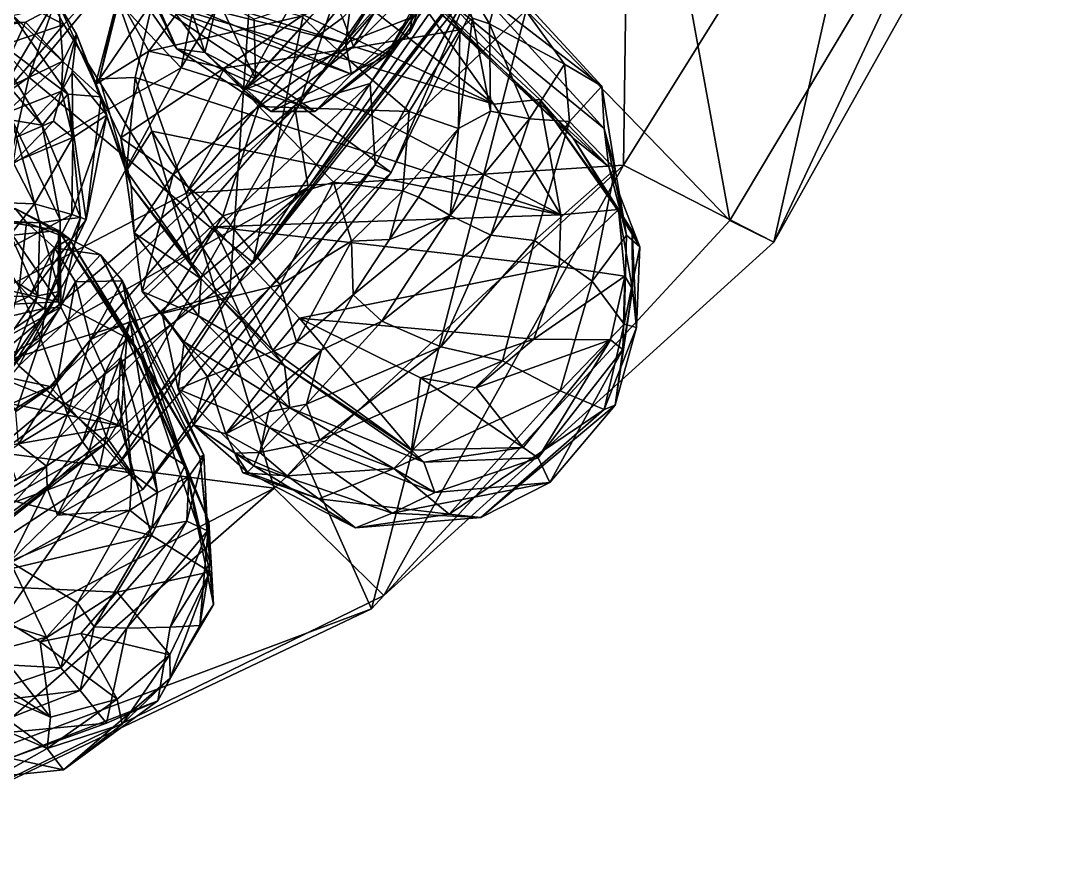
# Model space of a CAD drawing. Header units: metres. Extents: x -8 to 76, y -116 to 59.
# Drawn here: x 15.61 to 34.46, y -115.04 to -99.74 of the extents above; entities that cross this region are included whole.
import ezdxf

# ---------------------------------------------------------------- set-up
doc = ezdxf.new("R2010")
doc.units = ezdxf.units.M

msp = doc.modelspace()

# ---------------------------------------------------------------- linework, layer by layer
at = {"layer": 'jaw_lower_half'}
for points in [[(20.726, -89.985, -11.015), (16.682, -98.629, -9.764), (18.561, -100.609, -9.633)], [(20.726, -89.985, -11.015), (18.561, -100.609, -9.633), (24.058, -91.281, -10.9)], [(24.058, -91.281, -10.9), (18.561, -100.609, -9.633), (20.725, -101.289, -10.761)], [(24.058, -91.281, -10.9), (20.725, -101.289, -10.761), (26.623, -92.825, -12.296)], [(18.667, -92.412, -48.655), (15.759, -100.782, -50.452), (14.215, -99.135, -49.509)], [(18.667, -92.412, -48.655), (22.119, -93.095, -49.733), (15.759, -100.782, -50.452)], [(26.623, -92.825, -12.296), (20.725, -101.289, -10.761), (22.414, -102.534, -12.479)], [(26.862, -93.553, -16.154), (26.623, -92.825, -12.296), (22.414, -102.534, -12.479)], [(22.119, -93.095, -49.733), (19.881, -104.19, -48.266), (15.759, -100.782, -50.452)], [(22.119, -93.095, -49.733), (26.869, -95.402, -46.458), (19.881, -104.19, -48.266)], [(20.891, -102.804, -43.491), (27.717, -93.005, -30.831), (20.638, -101.306, -31.797)], [(20.638, -101.306, -31.797), (27.717, -93.005, -30.831), (22.027, -100.898, -20.433)], [(20.891, -102.804, -43.491), (27.911, -93.697, -41.78), (27.717, -93.005, -30.831)], [(27.717, -93.005, -30.831), (26.839, -93.538, -20.877), (22.027, -100.898, -20.433)], [(19.881, -104.19, -48.266), (27.911, -93.697, -41.78), (20.891, -102.804, -43.491)], [(19.881, -104.19, -48.266), (26.869, -95.402, -46.458), (27.911, -93.697, -41.78)], [(22.027, -100.898, -20.433), (26.839, -93.538, -20.877), (22.118, -102.391, -16.014)], [(26.839, -93.538, -20.877), (26.862, -93.553, -16.154), (22.118, -102.391, -16.014)], [(22.118, -102.391, -16.014), (26.862, -93.553, -16.154), (22.414, -102.534, -12.479)], [(14.182, -96.943, -14.202), (11.282, -101.554, -12.36), (16.682, -98.629, -9.764)], [(16.682, -98.629, -9.764), (11.282, -101.554, -12.36), (13.98, -103.212, -9.061)], [(16.682, -98.629, -9.764), (13.98, -103.212, -9.061), (18.561, -100.609, -9.633)], [(14.215, -99.135, -49.509), (15.759, -100.782, -50.452), (11.529, -103.801, -50.326)], [(18.561, -100.609, -9.633), (13.98, -103.212, -9.061), (15.581, -106.084, -8.405)], [(18.561, -100.609, -9.633), (15.581, -106.084, -8.405), (20.725, -101.289, -10.761)], [(15.759, -100.782, -50.452), (13.997, -108.606, -48.604), (11.529, -103.801, -50.326)], [(15.759, -100.782, -50.452), (19.881, -104.19, -48.266), (13.997, -108.606, -48.604)], [(20.638, -101.306, -31.797), (22.027, -100.898, -20.433), (16.155, -106.462, -20.997)], [(16.155, -106.462, -20.997), (22.027, -100.898, -20.433), (17.422, -107.873, -15.629)], [(22.027, -100.898, -20.433), (22.118, -102.391, -16.014), (17.422, -107.873, -15.629)], [(20.891, -102.804, -43.491), (20.638, -101.306, -31.797), (14.858, -106.187, -33.055)], [(20.638, -101.306, -31.797), (16.155, -106.462, -20.997), (14.858, -106.187, -33.055)], [(20.725, -101.289, -10.761), (15.581, -106.084, -8.405), (17.185, -107.499, -9.84)], [(20.725, -101.289, -10.761), (17.185, -107.499, -9.84), (22.414, -102.534, -12.479)], [(17.854, -108.353, -11.618), (22.414, -102.534, -12.479), (17.185, -107.499, -9.84)], [(17.422, -107.873, -15.629), (22.118, -102.391, -16.014), (17.854, -108.353, -11.618)], [(22.118, -102.391, -16.014), (22.414, -102.534, -12.479), (17.854, -108.353, -11.618)], [(13.997, -108.606, -48.604), (20.891, -102.804, -43.491), (15.53, -108.192, -44.27)], [(20.891, -102.804, -43.491), (13.997, -108.606, -48.604), (19.881, -104.19, -48.266)], [(20.891, -102.804, -43.491), (14.858, -106.187, -33.055), (15.53, -108.192, -44.27)], [(15.581, -106.084, -8.405), (11.924, -110.481, -7.148), (17.185, -107.499, -9.84)], [(16.155, -106.462, -20.997), (8.84, -109.71, -20.439), (14.858, -106.187, -33.055)], [(16.155, -106.462, -20.997), (9.194, -110.94, -15.575), (8.84, -109.71, -20.439)], [(17.422, -107.873, -15.629), (9.194, -110.94, -15.575), (16.155, -106.462, -20.997)], [(17.854, -108.353, -11.618), (17.185, -107.499, -9.84), (10.22, -112.589, -11.384)], [(17.185, -107.499, -9.84), (11.308, -112.144, -8.243), (10.22, -112.589, -11.384)], [(17.185, -107.499, -9.84), (11.924, -110.481, -7.148), (11.308, -112.144, -8.243)], [(17.422, -107.873, -15.629), (10.22, -112.589, -11.384), (9.194, -110.94, -15.575)], [(17.854, -108.353, -11.618), (10.22, -112.589, -11.384), (17.422, -107.873, -15.629)]]:
    msp.add_3dface(points, dxfattribs=at)
at = {"layer": 'jaw_upper_half'}
for points in [[(26.7, -92.806, 13.378), (28.631, -103.417, 14.636), (24.893, -99.551, 14.059)], [(26.7, -92.806, 13.378), (33.292, -95.607, 12.096), (28.631, -103.417, 14.636)], [(26.806, -93.01, 32.579), (18.65, -102.912, 32.738), (26.682, -102.4, 24.448)], [(18.65, -102.912, 32.738), (26.806, -93.01, 32.579), (21.846, -97.17, 34.916)], [(26.682, -102.4, 24.448), (31.505, -94.669, 23.713), (26.806, -93.01, 32.579)], [(16.404, -99.814, 13.065), (8.222, -95.574, 16.142), (13.299, -94.201, 16.609)], [(13.299, -94.201, 16.609), (20.054, -95.899, 13.236), (16.404, -99.814, 13.065)], [(0, -94.643, 40.152), (10.649, -107.087, 32.199), (16.384, -96.538, 36.225)], [(29.441, -103.812, 17.046), (31.505, -94.669, 23.713), (26.682, -102.4, 24.448)], [(29.441, -103.812, 17.046), (34.465, -94.845, 15.208), (31.505, -94.669, 23.713)], [(33.292, -95.607, 12.096), (34.465, -94.845, 15.208), (29.441, -103.812, 17.046)], [(8.222, -95.574, 16.142), (16.404, -99.814, 13.065), (8.994, -102.347, 13.696)], [(33.292, -95.607, 12.096), (29.441, -103.812, 17.046), (28.631, -103.417, 14.636)], [(20.054, -95.899, 13.236), (19.451, -104.716, 14.244), (16.404, -99.814, 13.065)], [(20.054, -95.899, 13.236), (24.893, -99.551, 14.059), (19.451, -104.716, 14.244)], [(16.384, -96.538, 36.225), (10.649, -107.087, 32.199), (18.65, -102.912, 32.738)], [(16.384, -96.538, 36.225), (18.65, -102.912, 32.738), (21.846, -97.17, 34.916)], [(24.893, -99.551, 14.059), (22.052, -110.545, 15.363), (19.451, -104.716, 14.244)], [(24.893, -99.551, 14.059), (28.631, -103.417, 14.636), (22.052, -110.545, 15.363)], [(16.404, -99.814, 13.065), (9.615, -107.751, 15.406), (8.994, -102.347, 13.696)], [(16.404, -99.814, 13.065), (19.451, -104.716, 14.244), (9.615, -107.751, 15.406)], [(26.682, -102.4, 24.448), (18.65, -102.912, 32.738), (20.265, -108.33, 25.606)], [(26.682, -102.4, 24.448), (20.265, -108.33, 25.606), (22.279, -110.304, 18.774)], [(29.441, -103.812, 17.046), (26.682, -102.4, 24.448), (22.279, -110.304, 18.774)], [(20.265, -108.33, 25.606), (18.65, -102.912, 32.738), (10.649, -107.087, 32.199)], [(22.052, -110.545, 15.363), (28.631, -103.417, 14.636), (22.279, -110.304, 18.774)], [(29.441, -103.812, 17.046), (22.279, -110.304, 18.774), (28.631, -103.417, 14.636)], [(19.451, -104.716, 14.244), (13.09, -113.907, 16.637), (9.615, -107.751, 15.406)], [(19.451, -104.716, 14.244), (22.052, -110.545, 15.363), (13.09, -113.907, 16.637)], [(20.265, -108.33, 25.606), (10.649, -107.087, 32.199), (13.05, -112.071, 25.29)], [(22.279, -110.304, 18.774), (20.265, -108.33, 25.606), (12.592, -115.039, 19.697)], [(20.265, -108.33, 25.606), (13.05, -112.071, 25.29), (12.592, -115.039, 19.697)], [(22.279, -110.304, 18.774), (12.592, -115.039, 19.697), (22.052, -110.545, 15.363)], [(22.052, -110.545, 15.363), (12.592, -115.039, 19.697), (13.09, -113.907, 16.637)]]:
    msp.add_3dface(points, dxfattribs=at)
at = {"layer": 'teeth_lower_half'}
for points in [[(18.275, -98.065, 0.199), (17.636, -98.518, 0.033), (18.993, -100.326, 0.163)], [(18.275, -98.065, 0.199), (18.993, -100.326, 0.163), (19.238, -99.357, 0.184)], [(23.011, -98.125, -1.986), (21.522, -99.694, -0.163), (21.722, -100.216, -1.408)], [(23.327, -98.61, -3.988), (23.011, -98.125, -1.986), (21.722, -100.216, -1.408)], [(18.128, -99.465, -3.232), (18.479, -100.259, -1.057), (17.175, -98.376, -0.717)], [(18.479, -100.259, -1.057), (17.636, -98.518, 0.033), (17.175, -98.376, -0.717)], [(18.479, -100.259, -1.057), (18.993, -100.326, 0.163), (17.636, -98.518, 0.033)], [(22.309, -100.402, -3.513), (23.327, -98.61, -3.988), (21.722, -100.216, -1.408)], [(23.462, -98.559, -6.909), (23.327, -98.61, -3.988), (22.309, -100.402, -3.513)], [(22.757, -99.969, -6.738), (23.462, -98.559, -6.909), (22.309, -100.402, -3.513)], [(23.329, -98.428, -8.825), (23.462, -98.559, -6.909), (22.757, -99.969, -6.738)], [(23.329, -98.428, -8.825), (22.757, -99.969, -6.738), (22.8, -99.679, -8.372)], [(22.8, -99.679, -8.372), (21.577, -100.156, -8.536), (22.341, -98.972, -10.438)], [(22.341, -98.972, -10.438), (21.577, -100.156, -8.536), (21.672, -99.417, -10.396)], [(21.577, -100.156, -8.536), (18.418, -99.368, -5.356), (18.716, -99.259, -7.229)], [(21.672, -99.417, -10.396), (21.577, -100.156, -8.536), (18.716, -99.259, -7.229)], [(19.238, -99.357, 0.184), (18.993, -100.326, 0.163), (19.921, -100.81, 0.668)], [(19.238, -99.357, 0.184), (19.921, -100.81, 0.668), (19.896, -99.714, 0.465)], [(21.522, -99.694, -0.163), (21.316, -99.24, 0.847), (19.702, -101.018, -0.052)], [(19.702, -101.018, -0.052), (21.316, -99.24, 0.847), (19.921, -100.81, 0.668)], [(21.316, -99.24, 0.847), (19.896, -99.714, 0.465), (19.921, -100.81, 0.668)], [(16.311, -99.448, -3.417), (14.023, -99.46, -7.57), (14.517, -99.783, -5.682)], [(16.311, -99.448, -3.417), (14.517, -99.783, -5.682), (15.698, -99.769, -3.024)], [(15.467, -99.65, -5.9), (16.311, -99.448, -3.417), (17.088, -101.144, -3.326)], [(16.384, -100.488, -0.416), (16.311, -99.448, -3.417), (15.698, -99.769, -3.024)], [(16.637, -99.989, -1.278), (16.311, -99.448, -3.417), (16.384, -100.488, -0.416)], [(17.088, -101.144, -3.326), (16.311, -99.448, -3.417), (16.637, -99.989, -1.278)], [(21.684, -100.727, -6.879), (18.128, -99.465, -3.232), (18.418, -99.368, -5.356)], [(21.684, -100.727, -6.879), (21.012, -101.412, -3.456), (18.128, -99.465, -3.232)], [(21.012, -101.412, -3.456), (18.479, -100.259, -1.057), (18.128, -99.465, -3.232)], [(21.684, -100.727, -6.879), (18.418, -99.368, -5.356), (21.577, -100.156, -8.536)], [(14.973, -99.964, -7.972), (15.467, -99.65, -5.9), (16.478, -101.092, -5.21)], [(15.467, -99.65, -5.9), (17.088, -101.144, -3.326), (16.478, -101.092, -5.21)], [(21.722, -100.216, -1.408), (21.522, -99.694, -0.163), (19.702, -101.018, -0.052)], [(22.8, -99.679, -8.372), (21.684, -100.727, -6.879), (21.577, -100.156, -8.536)], [(22.8, -99.679, -8.372), (22.757, -99.969, -6.738), (21.684, -100.727, -6.879)], [(13.742, -100.026, -5.941), (15.09, -101.104, -3.008), (15.698, -99.769, -3.024)], [(15.698, -99.769, -3.024), (14.517, -99.783, -5.682), (13.742, -100.026, -5.941)], [(15.09, -101.104, -3.008), (16.384, -100.488, -0.416), (15.698, -99.769, -3.024)], [(14.853, -100.327, -10.209), (14.973, -99.964, -7.972), (16.008, -101.664, -7.26)], [(14.973, -99.964, -7.972), (16.478, -101.092, -5.21), (16.008, -101.664, -7.26)], [(16.637, -99.989, -1.278), (16.364, -101.041, 1.617), (16.556, -100.696, 1.548)], [(16.637, -99.989, -1.278), (16.384, -100.488, -0.416), (16.364, -101.041, 1.617)], [(17.193, -101.479, -1.155), (16.637, -99.989, -1.278), (16.556, -100.696, 1.548)], [(17.088, -101.144, -3.326), (16.637, -99.989, -1.278), (17.193, -101.479, -1.155)], [(22.757, -99.969, -6.738), (22.309, -100.402, -3.513), (21.012, -101.412, -3.456)], [(22.757, -99.969, -6.738), (21.012, -101.412, -3.456), (21.684, -100.727, -6.879)], [(21.012, -101.412, -3.456), (20.21, -101.41, -1.304), (18.479, -100.259, -1.057)], [(20.21, -101.41, -1.304), (18.993, -100.326, 0.163), (18.479, -100.259, -1.057)], [(21.722, -100.216, -1.408), (19.702, -101.018, -0.052), (20.21, -101.41, -1.304)], [(22.309, -100.402, -3.513), (21.722, -100.216, -1.408), (20.21, -101.41, -1.304)], [(14.853, -100.327, -10.209), (16.008, -101.664, -7.26), (15.455, -101.57, -9.719)], [(15.09, -101.104, -3.008), (15.319, -101.449, -0.563), (16.384, -100.488, -0.416)], [(15.319, -101.449, -0.563), (16.364, -101.041, 1.617), (16.384, -100.488, -0.416)], [(19.921, -100.81, 0.668), (18.993, -100.326, 0.163), (19.702, -101.018, -0.052)], [(20.21, -101.41, -1.304), (19.702, -101.018, -0.052), (18.993, -100.326, 0.163)], [(22.309, -100.402, -3.513), (20.21, -101.41, -1.304), (21.012, -101.412, -3.456)], [(16.569, -101.89, 0.838), (16.556, -100.696, 1.548), (16.364, -101.041, 1.617)], [(17.193, -101.479, -1.155), (16.556, -100.696, 1.548), (16.569, -101.89, 0.838)], [(15.319, -101.449, -0.563), (15.545, -101.88, 1.574), (16.364, -101.041, 1.617)], [(16.364, -101.041, 1.617), (15.545, -101.88, 1.574), (16.216, -101.59, 1.713)], [(16.569, -101.89, 0.838), (16.364, -101.041, 1.617), (16.216, -101.59, 1.713)], [(16.008, -101.664, -7.26), (16.478, -101.092, -5.21), (16.711, -103.358, -5.516)], [(16.478, -101.092, -5.21), (17.088, -101.144, -3.326), (16.816, -103.394, -3.067)], [(16.711, -103.358, -5.516), (16.478, -101.092, -5.21), (16.816, -103.394, -3.067)], [(16.816, -103.394, -3.067), (17.088, -101.144, -3.326), (17.193, -101.479, -1.155)], [(15.455, -101.57, -9.719), (16.008, -101.664, -7.26), (16.334, -103.399, -7.778)], [(15.963, -103.457, -9.927), (15.455, -101.57, -9.719), (16.334, -103.399, -7.778)], [(16.569, -101.89, 0.838), (16.216, -101.59, 1.713), (15.476, -102.351, 1.956)], [(16.216, -101.59, 1.713), (15.545, -101.88, 1.574), (15.476, -102.351, 1.956)], [(16.554, -103.303, -1.285), (17.193, -101.479, -1.155), (16.569, -101.89, 0.838)], [(16.816, -103.394, -3.067), (17.193, -101.479, -1.155), (16.554, -103.303, -1.285)], [(16.334, -103.399, -7.778), (16.008, -101.664, -7.26), (16.711, -103.358, -5.516)], [(15.867, -103.107, 0.974), (16.569, -101.89, 0.838), (15.476, -102.351, 1.956)], [(16.554, -103.303, -1.285), (16.569, -101.89, 0.838), (15.867, -103.107, 0.974)], [(15.867, -103.107, 0.974), (15.476, -102.351, 1.956), (14.535, -103.061, 2.21)], [(15.867, -103.107, 0.974), (14.535, -103.061, 2.21), (15.094, -104.087, 0.995)], [(16.554, -103.303, -1.285), (15.867, -103.107, 0.974), (15.094, -104.087, 0.995)], [(15.767, -104.811, -1.145), (16.554, -103.303, -1.285), (15.094, -104.087, 0.995)], [(16.816, -103.394, -3.067), (16.554, -103.303, -1.285), (15.767, -104.811, -1.145)], [(15.266, -104.377, -11.794), (15.314, -103.425, -11.569), (15.929, -104.798, -10.154)], [(15.314, -103.425, -11.569), (15.963, -103.457, -9.927), (15.929, -104.798, -10.154)], [(16.036, -105.033, -2.832), (16.816, -103.394, -3.067), (15.767, -104.811, -1.145)], [(15.929, -104.798, -10.154), (15.963, -103.457, -9.927), (16.322, -104.719, -8.432)], [(15.963, -103.457, -9.927), (16.334, -103.399, -7.778), (16.322, -104.719, -8.432)], [(16.711, -103.358, -5.516), (16.816, -103.394, -3.067), (16.036, -105.033, -2.832)], [(16.35, -105.003, -5.777), (16.711, -103.358, -5.516), (16.036, -105.033, -2.832)], [(16.322, -104.719, -8.432), (16.334, -103.399, -7.778), (16.35, -105.003, -5.777)], [(16.334, -103.399, -7.778), (16.711, -103.358, -5.516), (16.35, -105.003, -5.777)], [(15.767, -104.811, -1.145), (15.094, -104.087, 0.995), (13.844, -104.792, 0.645)], [(15.266, -104.377, -11.794), (15.929, -104.798, -10.154), (15.344, -105.615, -10.16)], [(15.767, -104.811, -1.145), (13.844, -104.792, 0.645), (14.417, -105.403, -1.016)], [(16.036, -105.033, -2.832), (15.767, -104.811, -1.145), (14.417, -105.403, -1.016)], [(15.344, -105.615, -10.16), (15.929, -104.798, -10.154), (15.478, -105.935, -8.331)], [(16.322, -104.719, -8.432), (16.35, -105.003, -5.777), (15.417, -106.164, -6.341)], [(15.478, -105.935, -8.331), (16.322, -104.719, -8.432), (15.417, -106.164, -6.341)], [(15.929, -104.798, -10.154), (16.322, -104.719, -8.432), (15.478, -105.935, -8.331)], [(16.35, -105.003, -5.777), (16.036, -105.033, -2.832), (14.882, -105.812, -2.846)], [(15.417, -106.164, -6.341), (16.35, -105.003, -5.777), (14.882, -105.812, -2.846)], [(16.036, -105.033, -2.832), (14.417, -105.403, -1.016), (14.882, -105.812, -2.846)]]:
    msp.add_3dface(points, dxfattribs=at)
at = {"layer": 'teeth_lower_half', "invisible_edges": 1}
for points in [[(15.963, -103.457, -9.927), (14.949, -102.855, -12.049), (15.455, -101.57, -9.719)], [(14.949, -102.855, -12.049), (15.963, -103.457, -9.927), (15.314, -103.425, -11.569)]]:
    msp.add_3dface(points, dxfattribs=at)
at = {"layer": 'teeth_upper_half'}
for points in [[(18.589, -98.594, 15.2), (18.041, -99.378, 15.05), (24.3, -101.275, 16.206)], [(18.589, -98.594, 15.2), (24.3, -101.275, 16.206), (21.246, -98.899, 15.486)], [(24.221, -99.801, 2.767), (23.906, -99.7, 3.002), (23.465, -98.537, 5.271)], [(24.447, -98.947, 5.038), (24.221, -99.801, 2.767), (23.465, -98.537, 5.271)], [(22.879, -98.664, 5.339), (21.434, -100.294, 6.022), (20.768, -99.659, 7.306)], [(24.3, -101.275, 16.206), (22.459, -98.692, 12.778), (21.246, -98.899, 15.486)], [(23.677, -99.915, 3.074), (21.434, -100.294, 6.022), (22.879, -98.664, 5.339)], [(25.755, -101.902, 12.631), (22.751, -99.072, 11.578), (22.459, -98.692, 12.778)], [(25.755, -101.902, 12.631), (22.459, -98.692, 12.778), (25.147, -101.193, 13.235)], [(25.147, -101.193, 13.235), (22.459, -98.692, 12.778), (24.3, -101.275, 16.206)], [(23.906, -99.7, 3.002), (23.677, -99.915, 3.074), (22.879, -98.664, 5.339)], [(24.447, -98.947, 5.038), (24.05, -99.223, 7.441), (26.283, -100.945, 5.688)], [(25.596, -100.544, 3.416), (24.221, -99.801, 2.767), (24.447, -98.947, 5.038)], [(25.596, -100.544, 3.416), (24.447, -98.947, 5.038), (26.283, -100.945, 5.688)], [(17.966, -100.303, 8.889), (17.401, -99.303, 11.187), (18.847, -99.115, 8.89)], [(18.847, -99.115, 8.89), (20.768, -99.659, 7.306), (17.966, -100.303, 8.889)], [(23.447, -99.372, 9.637), (22.751, -99.072, 11.578), (26.411, -102.426, 10.728)], [(26.411, -102.426, 10.728), (22.751, -99.072, 11.578), (25.755, -101.902, 12.631)], [(17.966, -100.303, 8.889), (16.984, -100.919, 11.434), (17.401, -99.303, 11.187)], [(16.984, -100.919, 11.434), (17.058, -100.812, 12.237), (17.401, -99.303, 11.187)], [(17.401, -99.303, 11.187), (17.058, -100.812, 12.237), (17.425, -99.326, 12.018)], [(17.058, -100.812, 12.237), (18.041, -99.378, 15.05), (17.425, -99.326, 12.018)], [(26.326, -101.724, 8.018), (24.05, -99.223, 7.441), (23.447, -99.372, 9.637)], [(26.283, -100.945, 5.688), (24.05, -99.223, 7.441), (26.326, -101.724, 8.018)], [(17.058, -100.812, 12.237), (17.712, -100.788, 15.275), (18.041, -99.378, 15.05)], [(18.041, -99.378, 15.05), (17.712, -100.788, 15.275), (25.532, -103.309, 16.767)], [(18.041, -99.378, 15.05), (25.532, -103.309, 16.767), (24.3, -101.275, 16.206)], [(26.326, -101.724, 8.018), (23.447, -99.372, 9.637), (26.411, -102.426, 10.728)], [(20.768, -99.659, 7.306), (19.349, -100.619, 7.074), (17.966, -100.303, 8.889)], [(21.434, -100.294, 6.022), (19.349, -100.619, 7.074), (20.768, -99.659, 7.306)], [(24.24, -101.404, 1.657), (23.65, -101.726, 1.407), (23.906, -99.7, 3.002)], [(23.65, -101.726, 1.407), (23.677, -99.915, 3.074), (23.906, -99.7, 3.002)], [(24.24, -101.404, 1.657), (23.906, -99.7, 3.002), (24.221, -99.801, 2.767)], [(23.677, -99.915, 3.074), (22.743, -101.412, 3.501), (21.434, -100.294, 6.022)], [(23.65, -101.726, 1.407), (22.743, -101.412, 3.501), (23.677, -99.915, 3.074)], [(24.24, -101.404, 1.657), (24.221, -99.801, 2.767), (24.957, -101.545, 2.36)], [(24.221, -99.801, 2.767), (25.596, -100.544, 3.416), (24.957, -101.545, 2.36)], [(17.966, -100.303, 8.889), (17.449, -101.893, 9.368), (16.984, -100.919, 11.434)], [(19.349, -100.619, 7.074), (17.449, -101.893, 9.368), (17.966, -100.303, 8.889)], [(21.434, -100.294, 6.022), (19.982, -101.321, 6.075), (19.349, -100.619, 7.074)], [(22.743, -101.412, 3.501), (19.982, -101.321, 6.075), (21.434, -100.294, 6.022)], [(19.349, -100.619, 7.074), (18.412, -102.572, 7.644), (17.449, -101.893, 9.368)], [(19.982, -101.321, 6.075), (18.412, -102.572, 7.644), (19.349, -100.619, 7.074)], [(24.957, -101.545, 2.36), (25.596, -100.544, 3.416), (25.688, -101.593, 3.558)], [(25.688, -101.593, 3.558), (25.596, -100.544, 3.416), (26.283, -100.945, 5.688)], [(16.984, -100.919, 11.434), (17.557, -102.504, 12.601), (17.058, -100.812, 12.237)], [(17.557, -102.504, 12.601), (17.712, -100.788, 15.275), (17.058, -100.812, 12.237)], [(17.557, -102.504, 12.601), (18.019, -101.771, 15.525), (17.712, -100.788, 15.275)], [(17.712, -100.788, 15.275), (18.019, -101.771, 15.525), (25.532, -103.309, 16.767)], [(17.449, -101.893, 9.368), (17.64, -102.776, 11.855), (16.984, -100.919, 11.434)], [(17.64, -102.776, 11.855), (17.557, -102.504, 12.601), (16.984, -100.919, 11.434)], [(25.688, -101.593, 3.558), (26.283, -100.945, 5.688), (26.528, -102.469, 6.615)], [(26.283, -100.945, 5.688), (26.326, -101.724, 8.018), (26.528, -102.469, 6.615)], [(25.147, -101.193, 13.235), (24.3, -101.275, 16.206), (25.532, -103.309, 16.767)], [(25.755, -101.902, 12.631), (25.147, -101.193, 13.235), (26.841, -103.602, 13.111)], [(26.841, -103.602, 13.111), (25.147, -101.193, 13.235), (26.589, -103.212, 13.843)], [(25.147, -101.193, 13.235), (25.532, -103.309, 16.767), (26.589, -103.212, 13.843)], [(19.324, -103.331, 6.113), (18.412, -102.572, 7.644), (19.982, -101.321, 6.075)], [(21.357, -102.712, 3.505), (19.324, -103.331, 6.113), (19.982, -101.321, 6.075)], [(22.743, -101.412, 3.501), (21.357, -102.712, 3.505), (19.982, -101.321, 6.075)], [(22.743, -101.412, 3.501), (22.626, -102.871, 1.337), (21.357, -102.712, 3.505)], [(23.65, -101.726, 1.407), (22.626, -102.871, 1.337), (22.743, -101.412, 3.501)], [(24.24, -101.404, 1.657), (23.495, -103.323, 0.61), (23.65, -101.726, 1.407)], [(23.495, -103.323, 0.61), (24.24, -101.404, 1.657), (24.957, -101.545, 2.36)], [(23.495, -103.323, 0.61), (24.957, -101.545, 2.36), (24.243, -103.683, 1.862)], [(24.243, -103.683, 1.862), (24.957, -101.545, 2.36), (25.688, -101.593, 3.558)], [(24.243, -103.683, 1.862), (25.688, -101.593, 3.558), (25.044, -103.783, 3.641)], [(25.044, -103.783, 3.641), (25.688, -101.593, 3.558), (26.528, -102.469, 6.615)], [(17.557, -102.504, 12.601), (18.723, -104.159, 13.072), (18.019, -101.771, 15.525)], [(18.019, -101.771, 15.525), (19.159, -103.528, 15.983), (25.532, -103.309, 16.767)], [(18.723, -104.159, 13.072), (19.159, -103.528, 15.983), (18.019, -101.771, 15.525)], [(23.65, -101.726, 1.407), (22.916, -102.984, 0.566), (22.626, -102.871, 1.337)], [(23.65, -101.726, 1.407), (23.495, -103.323, 0.61), (22.916, -102.984, 0.566)], [(26.528, -102.469, 6.615), (26.326, -101.724, 8.018), (26.733, -103.682, 9.252)], [(26.326, -101.724, 8.018), (26.411, -102.426, 10.728), (26.733, -103.682, 9.252)], [(18.412, -102.572, 7.644), (17.694, -103.641, 9.944), (17.449, -101.893, 9.368)], [(17.449, -101.893, 9.368), (17.694, -103.641, 9.944), (17.64, -102.776, 11.855)], [(26.978, -103.899, 10.972), (26.411, -102.426, 10.728), (25.755, -101.902, 12.631)], [(26.978, -103.899, 10.972), (25.755, -101.902, 12.631), (26.841, -103.602, 13.111)], [(17.64, -102.776, 11.855), (18.723, -104.159, 13.072), (17.557, -102.504, 12.601)], [(18.412, -102.572, 7.644), (17.845, -104.717, 8.382), (17.694, -103.641, 9.944)], [(19.324, -103.331, 6.113), (17.845, -104.717, 8.382), (18.412, -102.572, 7.644)], [(25.044, -103.783, 3.641), (26.528, -102.469, 6.615), (26.104, -104.531, 7.169)], [(26.528, -102.469, 6.615), (26.733, -103.682, 9.252), (26.104, -104.531, 7.169)], [(26.733, -103.682, 9.252), (26.411, -102.426, 10.728), (26.978, -103.899, 10.972)], [(20.377, -104.596, 3.707), (19.324, -103.331, 6.113), (21.357, -102.712, 3.505)], [(21.687, -103.793, 1.257), (20.377, -104.596, 3.707), (21.357, -102.712, 3.505)], [(22.626, -102.871, 1.337), (21.687, -103.793, 1.257), (21.357, -102.712, 3.505)], [(17.694, -103.641, 9.944), (18.928, -104.486, 12.494), (17.64, -102.776, 11.855)], [(17.64, -102.776, 11.855), (18.928, -104.486, 12.494), (18.723, -104.159, 13.072)], [(22.626, -102.871, 1.337), (22.385, -103.762, 0.089), (21.687, -103.793, 1.257)], [(22.916, -102.984, 0.566), (22.385, -103.762, 0.089), (22.626, -102.871, 1.337)], [(22.916, -102.984, 0.566), (23.495, -103.323, 0.61), (22.385, -103.762, 0.089)], [(16.308, -103.6, 13.351), (15.513, -103.196, 12.925), (14.978, -103.378, 15.624)], [(15.72, -103.452, 11.693), (15, -103.496, 12.804), (15.513, -103.196, 12.925)], [(16.506, -103.749, 12.062), (15.72, -103.452, 11.693), (15.513, -103.196, 12.925)], [(16.506, -103.749, 12.062), (15.513, -103.196, 12.925), (16.308, -103.6, 13.351)], [(25.532, -103.309, 16.767), (19.159, -103.528, 15.983), (25.501, -104.259, 16.966)], [(23.495, -103.323, 0.61), (21.718, -104.777, -0.298), (22.385, -103.762, 0.089)], [(23.495, -103.323, 0.61), (22.24, -105.265, -0.247), (21.718, -104.777, -0.298)], [(22.24, -105.265, -0.247), (23.495, -103.323, 0.61), (24.243, -103.683, 1.862)], [(26.589, -103.212, 13.843), (25.532, -103.309, 16.767), (25.501, -104.259, 16.966)], [(26.589, -103.212, 13.843), (25.501, -104.259, 16.966), (26.702, -104.439, 14.182)], [(26.841, -103.602, 13.111), (26.589, -103.212, 13.843), (26.846, -104.678, 13.399)], [(26.846, -104.678, 13.399), (26.589, -103.212, 13.843), (26.702, -104.439, 14.182)], [(16.308, -103.6, 13.351), (14.978, -103.378, 15.624), (15.463, -103.681, 15.862)], [(15.587, -104.638, 9.741), (15.72, -103.452, 11.693), (16.235, -103.914, 9.575)], [(16.506, -103.749, 12.062), (16.235, -103.914, 9.575), (15.72, -103.452, 11.693)], [(18.212, -105.121, 6.108), (17.845, -104.717, 8.382), (19.324, -103.331, 6.113)], [(20.377, -104.596, 3.707), (18.212, -105.121, 6.108), (19.324, -103.331, 6.113)], [(15.463, -103.681, 15.862), (12.949, -104.13, 15.911), (16.298, -104.91, 16.006)], [(16.308, -103.6, 13.351), (15.463, -103.681, 15.862), (16.298, -104.91, 16.006)], [(17.564, -105.571, 13.59), (16.308, -103.6, 13.351), (16.298, -104.91, 16.006)], [(16.506, -103.749, 12.062), (16.308, -103.6, 13.351), (17.792, -105.848, 12.694)], [(17.792, -105.848, 12.694), (16.308, -103.6, 13.351), (17.564, -105.571, 13.59)], [(17.845, -104.717, 8.382), (18.874, -105.166, 10.615), (17.694, -103.641, 9.944)], [(17.694, -103.641, 9.944), (18.874, -105.166, 10.615), (18.928, -104.486, 12.494)], [(18.723, -104.159, 13.072), (20.239, -105.801, 13.543), (19.159, -103.528, 15.983)], [(20.239, -105.801, 13.543), (20.732, -105.205, 16.483), (19.159, -103.528, 15.983)], [(19.159, -103.528, 15.983), (20.732, -105.205, 16.483), (25.501, -104.259, 16.966)], [(22.24, -105.265, -0.247), (24.243, -103.683, 1.862), (23.326, -105.735, 1.422)], [(23.326, -105.735, 1.422), (24.243, -103.683, 1.862), (25.044, -103.783, 3.641)], [(26.104, -104.531, 7.169), (26.733, -103.682, 9.252), (26.693, -105.319, 10.048)], [(26.733, -103.682, 9.252), (26.978, -103.899, 10.972), (26.693, -105.319, 10.048)], [(26.978, -103.899, 10.972), (26.841, -103.602, 13.111), (26.921, -105.382, 11.823)], [(26.921, -105.382, 11.823), (26.841, -103.602, 13.111), (26.846, -104.678, 13.399)], [(17.078, -104.045, 9.846), (16.235, -103.914, 9.575), (16.506, -103.749, 12.062)], [(18.904, -107.753, 10.169), (17.078, -104.045, 9.846), (16.506, -103.749, 12.062)], [(18.904, -107.753, 10.169), (16.506, -103.749, 12.062), (17.792, -105.848, 12.694)], [(20.676, -105.648, 1.568), (20.377, -104.596, 3.707), (21.687, -103.793, 1.257)], [(21.718, -104.777, -0.298), (20.676, -105.648, 1.568), (21.687, -103.793, 1.257)], [(21.718, -104.777, -0.298), (21.687, -103.793, 1.257), (22.385, -103.762, 0.089)], [(23.326, -105.735, 1.422), (25.044, -103.783, 3.641), (24.457, -105.99, 3.765)], [(24.457, -105.99, 3.765), (25.044, -103.783, 3.641), (26.104, -104.531, 7.169)], [(15.984, -105.593, 7.972), (15.587, -104.638, 9.741), (16.235, -103.914, 9.575)], [(16.618, -104.539, 7.67), (15.984, -105.593, 7.972), (16.235, -103.914, 9.575)], [(17.078, -104.045, 9.846), (16.618, -104.539, 7.67), (16.235, -103.914, 9.575)], [(17.482, -104.525, 7.845), (16.618, -104.539, 7.67), (17.078, -104.045, 9.846)], [(18.975, -107.723, 8.471), (17.482, -104.525, 7.845), (17.078, -104.045, 9.846)], [(18.975, -107.723, 8.471), (17.078, -104.045, 9.846), (18.904, -107.753, 10.169)], [(26.693, -105.319, 10.048), (26.978, -103.899, 10.972), (26.921, -105.382, 11.823)], [(12.949, -104.13, 15.911), (12.266, -105.117, 15.933), (16.298, -104.91, 16.006)], [(18.928, -104.486, 12.494), (20.239, -105.801, 13.543), (18.723, -104.159, 13.072)], [(25.501, -104.259, 16.966), (20.732, -105.205, 16.483), (25.036, -105.591, 17.302)], [(26.702, -104.439, 14.182), (25.501, -104.259, 16.966), (25.036, -105.591, 17.302)], [(26.702, -104.439, 14.182), (25.036, -105.591, 17.302), (26.439, -105.606, 14.551)], [(26.665, -105.783, 13.699), (26.702, -104.439, 14.182), (26.439, -105.606, 14.551)], [(26.846, -104.678, 13.399), (26.702, -104.439, 14.182), (26.665, -105.783, 13.699)], [(15.984, -105.593, 7.972), (15.181, -106.224, 8.207), (15.587, -104.638, 9.741)], [(16.278, -106.398, 5.964), (15.984, -105.593, 7.972), (16.618, -104.539, 7.67)], [(16.894, -105.601, 5.642), (16.278, -106.398, 5.964), (16.618, -104.539, 7.67)], [(17.482, -104.525, 7.845), (16.894, -105.601, 5.642), (16.618, -104.539, 7.67)], [(17.62, -105.27, 5.808), (16.894, -105.601, 5.642), (17.482, -104.525, 7.845)], [(17.62, -105.27, 5.808), (17.482, -104.525, 7.845), (18.701, -108.116, 6.82)], [(18.701, -108.116, 6.82), (17.482, -104.525, 7.845), (18.975, -107.723, 8.471)], [(19.043, -106.287, 3.9), (18.212, -105.121, 6.108), (20.377, -104.596, 3.707)], [(18.874, -105.166, 10.615), (20.453, -106.084, 12.828), (18.928, -104.486, 12.494)], [(20.453, -106.084, 12.828), (20.239, -105.801, 13.543), (18.928, -104.486, 12.494)], [(20.676, -105.648, 1.568), (19.043, -106.287, 3.9), (20.377, -104.596, 3.707)], [(24.457, -105.99, 3.765), (26.104, -104.531, 7.169), (25.516, -106.541, 7.712)], [(26.104, -104.531, 7.169), (26.693, -105.319, 10.048), (25.516, -106.541, 7.712)], [(18.212, -105.121, 6.108), (18.615, -105.641, 8.833), (17.845, -104.717, 8.382)], [(17.845, -104.717, 8.382), (18.615, -105.641, 8.833), (18.874, -105.166, 10.615)], [(21.138, -105.797, -0.106), (20.676, -105.648, 1.568), (21.718, -104.777, -0.298)], [(21.718, -104.777, -0.298), (22.24, -105.265, -0.247), (21.138, -105.797, -0.106)], [(26.921, -105.382, 11.823), (26.846, -104.678, 13.399), (26.53, -106.804, 12.63)], [(26.53, -106.804, 12.63), (26.846, -104.678, 13.399), (26.665, -105.783, 13.699)], [(16.298, -104.91, 16.006), (12.266, -105.117, 15.933), (17.447, -107.185, 16.748)], [(17.564, -105.571, 13.59), (16.298, -104.91, 16.006), (17.447, -107.185, 16.748)], [(12.266, -105.117, 15.933), (12.327, -106.154, 16.107), (17.447, -107.185, 16.748)], [(18.212, -105.121, 6.108), (18.505, -106.512, 6.556), (18.615, -105.641, 8.833)], [(19.043, -106.287, 3.9), (18.505, -106.512, 6.556), (18.212, -105.121, 6.108)], [(18.615, -105.641, 8.833), (20.552, -106.855, 10.942), (18.874, -105.166, 10.615)], [(20.552, -106.855, 10.942), (20.453, -106.084, 12.828), (18.874, -105.166, 10.615)], [(22.785, -107.63, 14.306), (20.732, -105.205, 16.483), (20.239, -105.801, 13.543)], [(22.951, -106.301, 17.128), (20.732, -105.205, 16.483), (22.785, -107.63, 14.306)], [(20.732, -105.205, 16.483), (22.951, -106.301, 17.128), (25.036, -105.591, 17.302)], [(17.62, -105.27, 5.808), (17.161, -106.204, 3.902), (16.894, -105.601, 5.642)], [(17.62, -105.27, 5.808), (17.449, -105.924, 4.063), (17.161, -106.204, 3.902)], [(17.449, -105.924, 4.063), (17.62, -105.27, 5.808), (18.122, -108.411, 5.143)], [(18.122, -108.411, 5.143), (17.62, -105.27, 5.808), (18.701, -108.116, 6.82)], [(22.24, -105.265, -0.247), (20.858, -106.788, 0.521), (21.138, -105.797, -0.106)], [(22.24, -105.265, -0.247), (23.326, -105.735, 1.422), (20.858, -106.788, 0.521)], [(25.516, -106.541, 7.712), (26.693, -105.319, 10.048), (26.326, -106.885, 10.804)], [(26.693, -105.319, 10.048), (26.921, -105.382, 11.823), (26.326, -106.885, 10.804)], [(26.326, -106.885, 10.804), (26.921, -105.382, 11.823), (26.53, -106.804, 12.63)], [(17.564, -105.571, 13.59), (17.447, -107.185, 16.748), (18.633, -107.908, 14.403)], [(19.068, -108.94, 12.611), (17.792, -105.848, 12.694), (17.564, -105.571, 13.59)], [(19.068, -108.94, 12.611), (17.564, -105.571, 13.59), (18.633, -107.908, 14.403)], [(15.984, -105.593, 7.972), (15.521, -106.92, 6.23), (15.181, -106.224, 8.207)], [(16.278, -106.398, 5.964), (15.521, -106.92, 6.23), (15.984, -105.593, 7.972)], [(16.472, -106.975, 4.127), (16.278, -106.398, 5.964), (16.894, -105.601, 5.642)], [(17.161, -106.204, 3.902), (16.472, -106.975, 4.127), (16.894, -105.601, 5.642)], [(20.18, -107.218, 8.852), (18.615, -105.641, 8.833), (18.505, -106.512, 6.556)], [(20.552, -106.855, 10.942), (18.615, -105.641, 8.833), (20.18, -107.218, 8.852)], [(19.378, -107.333, 1.824), (19.043, -106.287, 3.9), (20.676, -105.648, 1.568)], [(21.138, -105.797, -0.106), (19.378, -107.333, 1.824), (20.676, -105.648, 1.568)], [(23.326, -105.735, 1.422), (21.105, -107.447, 1.81), (20.858, -106.788, 0.521)], [(24.457, -105.99, 3.765), (21.105, -107.447, 1.81), (23.326, -105.735, 1.422)], [(25.036, -105.591, 17.302), (22.951, -106.301, 17.128), (23.977, -106.49, 17.297)], [(26.439, -105.606, 14.551), (25.036, -105.591, 17.302), (23.977, -106.49, 17.297)], [(24.837, -107.584, 14.71), (26.439, -105.606, 14.551), (23.977, -106.49, 17.297)], [(25.115, -107.77, 13.878), (26.439, -105.606, 14.551), (24.837, -107.584, 14.71)], [(25.115, -107.77, 13.878), (26.665, -105.783, 13.699), (26.439, -105.606, 14.551)], [(17.449, -105.924, 4.063), (17.044, -107.011, 2.812), (17.161, -106.204, 3.902)], [(17.449, -105.924, 4.063), (17.399, -106.672, 3.038), (17.044, -107.011, 2.812)], [(17.399, -106.672, 3.038), (17.449, -105.924, 4.063), (17.65, -108.052, 3.657)], [(17.65, -108.052, 3.657), (17.449, -105.924, 4.063), (18.122, -108.411, 5.143)], [(18.904, -107.753, 10.169), (17.792, -105.848, 12.694), (19.089, -109.701, 11.417)], [(19.089, -109.701, 11.417), (17.792, -105.848, 12.694), (19.068, -108.94, 12.611)], [(21.138, -105.797, -0.106), (20.162, -106.93, 0.803), (19.378, -107.333, 1.824)], [(21.138, -105.797, -0.106), (20.858, -106.788, 0.521), (20.162, -106.93, 0.803)], [(22.785, -107.63, 14.306), (20.239, -105.801, 13.543), (20.453, -106.084, 12.828)], [(25.33, -108.224, 11.845), (26.665, -105.783, 13.699), (25.115, -107.77, 13.878)], [(26.665, -105.783, 13.699), (25.33, -108.224, 11.845), (26.53, -106.804, 12.63)], [(12.327, -106.154, 16.107), (13.052, -107.957, 16.491), (17.447, -107.185, 16.748)], [(23.013, -107.851, 13.475), (20.453, -106.084, 12.828), (20.552, -106.855, 10.942)], [(23.013, -107.851, 13.475), (22.785, -107.63, 14.306), (20.453, -106.084, 12.828)], [(24.457, -105.99, 3.765), (22.466, -107.97, 4.459), (21.105, -107.447, 1.81)], [(25.516, -106.541, 7.712), (22.466, -107.97, 4.459), (24.457, -105.99, 3.765)], [(16.744, -107.482, 2.545), (16.472, -106.975, 4.127), (17.161, -106.204, 3.902)], [(17.161, -106.204, 3.902), (17.044, -107.011, 2.812), (16.744, -107.482, 2.545)], [(19.043, -106.287, 3.9), (18.782, -107.167, 4.218), (18.505, -106.512, 6.556)], [(19.378, -107.333, 1.824), (18.782, -107.167, 4.218), (19.043, -106.287, 3.9)], [(24.837, -107.584, 14.71), (22.951, -106.301, 17.128), (22.785, -107.63, 14.306)], [(24.837, -107.584, 14.71), (23.977, -106.49, 17.297), (22.951, -106.301, 17.128)], [(16.278, -106.398, 5.964), (15.57, -107.523, 4.433), (15.521, -106.92, 6.23)], [(16.472, -106.975, 4.127), (15.57, -107.523, 4.433), (16.278, -106.398, 5.964)], [(18.782, -107.167, 4.218), (19.895, -107.919, 6.61), (18.505, -106.512, 6.556)], [(20.18, -107.218, 8.852), (18.505, -106.512, 6.556), (19.895, -107.919, 6.61)], [(17.399, -106.672, 3.038), (17.18, -107.383, 2.824), (17.044, -107.011, 2.812)], [(17.18, -107.383, 2.824), (17.399, -106.672, 3.038), (17.65, -108.052, 3.657)], [(22.466, -107.97, 4.459), (25.516, -106.541, 7.712), (23.481, -108.806, 8.158)], [(23.481, -108.806, 8.158), (25.516, -106.541, 7.712), (26.326, -106.885, 10.804)], [(20.858, -106.788, 0.521), (20.005, -107.676, 1.437), (20.162, -106.93, 0.803)], [(20.858, -106.788, 0.521), (21.105, -107.447, 1.81), (20.005, -107.676, 1.437)], [(23.215, -108.409, 11.613), (20.552, -106.855, 10.942), (20.18, -107.218, 8.852)], [(23.215, -108.409, 11.613), (23.013, -107.851, 13.475), (20.552, -106.855, 10.942)], [(23.481, -108.806, 8.158), (26.326, -106.885, 10.804), (24.059, -108.867, 10.213)], [(26.53, -106.804, 12.63), (24.059, -108.867, 10.213), (26.326, -106.885, 10.804)], [(24.059, -108.867, 10.213), (26.53, -106.804, 12.63), (25.33, -108.224, 11.845)], [(16.472, -106.975, 4.127), (16.085, -107.924, 2.47), (15.57, -107.523, 4.433)], [(16.744, -107.482, 2.545), (16.085, -107.924, 2.47), (16.472, -106.975, 4.127)], [(17.044, -107.011, 2.812), (16.87, -107.636, 2.599), (16.744, -107.482, 2.545)], [(17.044, -107.011, 2.812), (17.18, -107.383, 2.824), (16.87, -107.636, 2.599)], [(20.162, -106.93, 0.803), (20.005, -107.676, 1.437), (19.378, -107.333, 1.824)], [(17.447, -107.185, 16.748), (13.052, -107.957, 16.491), (18.012, -109.202, 17.557)], [(18.633, -107.908, 14.403), (17.447, -107.185, 16.748), (18.012, -109.202, 17.557)], [(19.779, -108.036, 4.229), (18.782, -107.167, 4.218), (19.546, -107.69, 1.792)], [(19.895, -107.919, 6.61), (18.782, -107.167, 4.218), (19.779, -108.036, 4.229)], [(19.546, -107.69, 1.792), (18.782, -107.167, 4.218), (19.378, -107.333, 1.824)], [(22.431, -108.792, 9.354), (20.18, -107.218, 8.852), (19.895, -107.919, 6.61)], [(23.215, -108.409, 11.613), (20.18, -107.218, 8.852), (22.431, -108.792, 9.354)], [(17.18, -107.383, 2.824), (17.058, -107.956, 2.864), (16.87, -107.636, 2.599)], [(17.058, -107.956, 2.864), (17.18, -107.383, 2.824), (17.65, -108.052, 3.657)], [(19.378, -107.333, 1.824), (20.005, -107.676, 1.437), (19.546, -107.69, 1.792)], [(21.105, -107.447, 1.81), (20.506, -108.106, 2.281), (20.005, -107.676, 1.437)], [(22.466, -107.97, 4.459), (20.506, -108.106, 2.281), (21.105, -107.447, 1.81)], [(16.085, -107.924, 2.47), (13.388, -109.121, 4.837), (15.57, -107.523, 4.433)], [(16.744, -107.482, 2.545), (16.101, -108.332, 2.569), (16.085, -107.924, 2.47)], [(16.744, -107.482, 2.545), (16.87, -107.636, 2.599), (16.101, -108.332, 2.569)], [(16.87, -107.636, 2.599), (16.291, -108.827, 2.994), (16.101, -108.332, 2.569)], [(16.87, -107.636, 2.599), (17.058, -107.956, 2.864), (16.291, -108.827, 2.994)], [(24.837, -107.584, 14.71), (22.785, -107.63, 14.306), (23.013, -107.851, 13.475)], [(25.115, -107.77, 13.878), (24.837, -107.584, 14.71), (23.013, -107.851, 13.475)], [(18.701, -108.116, 6.82), (18.975, -107.723, 8.471), (18.661, -108.939, 7.489)], [(18.661, -108.939, 7.489), (18.975, -107.723, 8.471), (19.041, -109.112, 9.35)], [(18.975, -107.723, 8.471), (18.904, -107.753, 10.169), (19.041, -109.112, 9.35)], [(19.041, -109.112, 9.35), (18.904, -107.753, 10.169), (19.089, -109.701, 11.417)], [(20.506, -108.106, 2.281), (19.546, -107.69, 1.792), (20.005, -107.676, 1.437)], [(19.546, -107.69, 1.792), (19.691, -108.046, 2.164), (19.779, -108.036, 4.229)], [(19.546, -107.69, 1.792), (20.506, -108.106, 2.281), (19.691, -108.046, 2.164)], [(25.115, -107.77, 13.878), (23.013, -107.851, 13.475), (23.215, -108.409, 11.613)], [(25.33, -108.224, 11.845), (25.115, -107.77, 13.878), (23.215, -108.409, 11.613)], [(13.052, -107.957, 16.491), (14.223, -110.095, 17.351), (18.012, -109.202, 17.557)], [(16.085, -107.924, 2.47), (14.177, -109.122, 2.444), (13.388, -109.121, 4.837)], [(16.085, -107.924, 2.47), (14.891, -109.252, 2.586), (14.177, -109.122, 2.444)], [(16.085, -107.924, 2.47), (16.101, -108.332, 2.569), (14.891, -109.252, 2.586)], [(17.058, -107.956, 2.864), (17.65, -108.052, 3.657), (16.291, -108.827, 2.994)], [(18.633, -107.908, 14.403), (18.012, -109.202, 17.557), (19.084, -109.868, 15.191)], [(19.068, -108.94, 12.611), (18.633, -107.908, 14.403), (19.153, -110.467, 14.051)], [(19.153, -110.467, 14.051), (18.633, -107.908, 14.403), (19.084, -109.868, 15.191)], [(21.085, -108.524, 3.938), (19.779, -108.036, 4.229), (19.691, -108.046, 2.164)], [(21.758, -109.056, 6.587), (19.895, -107.919, 6.61), (19.779, -108.036, 4.229)], [(21.758, -109.056, 6.587), (19.779, -108.036, 4.229), (21.085, -108.524, 3.938)], [(22.431, -108.792, 9.354), (19.895, -107.919, 6.61), (21.758, -109.056, 6.587)], [(22.466, -107.97, 4.459), (21.085, -108.524, 3.938), (20.506, -108.106, 2.281)], [(23.481, -108.806, 8.158), (21.085, -108.524, 3.938), (22.466, -107.97, 4.459)], [(17.65, -108.052, 3.657), (17.615, -108.732, 4.375), (16.291, -108.827, 2.994)], [(17.65, -108.052, 3.657), (18.122, -108.411, 5.143), (17.615, -108.732, 4.375)], [(18.122, -108.411, 5.143), (18.701, -108.116, 6.82), (18.017, -109.059, 5.866)], [(18.017, -109.059, 5.866), (18.701, -108.116, 6.82), (18.661, -108.939, 7.489)], [(21.085, -108.524, 3.938), (19.691, -108.046, 2.164), (20.506, -108.106, 2.281)], [(25.33, -108.224, 11.845), (22.431, -108.792, 9.354), (24.059, -108.867, 10.213)], [(25.33, -108.224, 11.845), (23.215, -108.409, 11.613), (22.431, -108.792, 9.354)], [(16.101, -108.332, 2.569), (15.414, -109.677, 3.15), (14.891, -109.252, 2.586)], [(16.101, -108.332, 2.569), (16.291, -108.827, 2.994), (15.414, -109.677, 3.15)], [(17.615, -108.732, 4.375), (18.122, -108.411, 5.143), (18.017, -109.059, 5.866)], [(23.481, -108.806, 8.158), (21.758, -109.056, 6.587), (21.085, -108.524, 3.938)], [(16.291, -108.827, 2.994), (17.615, -108.732, 4.375), (15.414, -109.677, 3.15)], [(17.615, -108.732, 4.375), (16.656, -110.438, 5.164), (15.414, -109.677, 3.15)], [(17.615, -108.732, 4.375), (18.017, -109.059, 5.866), (16.656, -110.438, 5.164)], [(24.059, -108.867, 10.213), (22.431, -108.792, 9.354), (21.758, -109.056, 6.587)], [(18.017, -109.059, 5.866), (18.661, -108.939, 7.489), (16.959, -110.878, 6.543)], [(16.959, -110.878, 6.543), (18.661, -108.939, 7.489), (17.559, -110.9, 8.06)], [(18.661, -108.939, 7.489), (19.041, -109.112, 9.35), (17.559, -110.9, 8.06)], [(19.089, -109.701, 11.417), (19.068, -108.94, 12.611), (18.904, -110.855, 12.663)], [(18.904, -110.855, 12.663), (19.068, -108.94, 12.611), (19.153, -110.467, 14.051)], [(24.059, -108.867, 10.213), (21.758, -109.056, 6.587), (23.481, -108.806, 8.158)], [(16.656, -110.438, 5.164), (18.017, -109.059, 5.866), (16.959, -110.878, 6.543)], [(17.559, -110.9, 8.06), (19.041, -109.112, 9.35), (18.355, -110.883, 10.3)], [(19.041, -109.112, 9.35), (19.089, -109.701, 11.417), (18.355, -110.883, 10.3)], [(18.012, -109.202, 17.557), (14.223, -110.095, 17.351), (17.383, -110.241, 17.951)], [(19.084, -109.868, 15.191), (18.012, -109.202, 17.557), (17.383, -110.241, 17.951)], [(15.414, -109.677, 3.15), (16.089, -111.069, 5.278), (14.206, -110.476, 3.386)], [(15.414, -109.677, 3.15), (16.656, -110.438, 5.164), (16.089, -111.069, 5.278)], [(18.355, -110.883, 10.3), (19.089, -109.701, 11.417), (18.904, -110.855, 12.663)], [(19.084, -109.868, 15.191), (17.383, -110.241, 17.951), (18.348, -111.393, 15.968)], [(18.359, -111.822, 14.623), (19.084, -109.868, 15.191), (18.348, -111.393, 15.968)], [(19.153, -110.467, 14.051), (19.084, -109.868, 15.191), (18.359, -111.822, 14.623)], [(16.159, -112.536, 15.792), (14.223, -110.095, 17.351), (13.981, -111.14, 14.939)], [(16.159, -112.536, 15.792), (15.968, -111.151, 17.805), (14.223, -110.095, 17.351)], [(14.223, -110.095, 17.351), (15.968, -111.151, 17.805), (17.383, -110.241, 17.951)], [(17.383, -110.241, 17.951), (15.968, -111.151, 17.805), (16.717, -111, 17.904)], [(18.348, -111.393, 15.968), (17.383, -110.241, 17.951), (16.717, -111, 17.904)], [(16.089, -111.069, 5.278), (14.365, -111.519, 5.305), (14.206, -110.476, 3.386)], [(16.089, -111.069, 5.278), (16.656, -110.438, 5.164), (16.352, -111.629, 6.877)], [(16.656, -110.438, 5.164), (16.959, -110.878, 6.543), (16.352, -111.629, 6.877)], [(18.904, -110.855, 12.663), (19.153, -110.467, 14.051), (18.359, -111.822, 14.623)], [(18.355, -110.883, 10.3), (18.904, -110.855, 12.663), (18.131, -112.236, 12.678)], [(18.131, -112.236, 12.678), (18.904, -110.855, 12.663), (18.359, -111.822, 14.623)], [(17.385, -112.205, 15.882), (16.717, -111, 17.904), (15.968, -111.151, 17.805)], [(16.959, -110.878, 6.543), (16.703, -112.048, 8.372), (16.352, -111.629, 6.877)], [(16.959, -110.878, 6.543), (17.559, -110.9, 8.06), (16.703, -112.048, 8.372)], [(17.559, -110.9, 8.06), (17.185, -112.645, 10.878), (16.703, -112.048, 8.372)], [(18.348, -111.393, 15.968), (16.717, -111, 17.904), (17.385, -112.205, 15.882)], [(16.159, -112.536, 15.792), (13.981, -111.14, 14.939), (14.038, -111.604, 14.244)], [(16.352, -111.629, 6.877), (14.365, -111.519, 5.305), (16.089, -111.069, 5.278)], [(17.385, -112.205, 15.882), (15.968, -111.151, 17.805), (16.159, -112.536, 15.792)], [(18.348, -111.393, 15.968), (17.385, -112.205, 15.882), (17.475, -112.662, 14.781)], [(18.359, -111.822, 14.623), (18.348, -111.393, 15.968), (17.475, -112.662, 14.781)], [(16.1, -113.109, 14.608), (14.038, -111.604, 14.244), (13.493, -111.992, 11.994)], [(16.159, -112.536, 15.792), (14.038, -111.604, 14.244), (16.1, -113.109, 14.608)], [(16.352, -111.629, 6.877), (14.283, -112.343, 7.115), (14.365, -111.519, 5.305)], [(16.703, -112.048, 8.372), (14.283, -112.343, 7.115), (16.352, -111.629, 6.877)], [(16.1, -113.109, 14.608), (13.493, -111.992, 11.994), (15.183, -113.624, 12.4)], [(18.359, -111.822, 14.623), (16.397, -113.501, 12.573), (18.131, -112.236, 12.678)], [(18.359, -111.822, 14.623), (17.475, -112.662, 14.781), (16.397, -113.501, 12.573)], [(16.703, -112.048, 8.372), (14.51, -112.896, 8.488), (14.283, -112.343, 7.115)], [(17.185, -112.645, 10.878), (14.51, -112.896, 8.488), (16.703, -112.048, 8.372)], [(18.131, -112.236, 12.678), (15.414, -113.289, 10.45), (17.185, -112.645, 10.878)], [(18.131, -112.236, 12.678), (16.397, -113.501, 12.573), (15.414, -113.289, 10.45)], [(17.385, -112.205, 15.882), (16.159, -112.536, 15.792), (16.1, -113.109, 14.608)], [(17.475, -112.662, 14.781), (17.385, -112.205, 15.882), (16.1, -113.109, 14.608)], [(17.185, -112.645, 10.878), (15.414, -113.289, 10.45), (14.51, -112.896, 8.488)], [(17.475, -112.662, 14.781), (16.1, -113.109, 14.608), (16.397, -113.501, 12.573)], [(16.397, -113.501, 12.573), (16.1, -113.109, 14.608), (15.183, -113.624, 12.4)], [(16.397, -113.501, 12.573), (15.183, -113.624, 12.4), (15.414, -113.289, 10.45)]]:
    msp.add_3dface(points, dxfattribs=at)
at = {"layer": 'teeth_upper_half', "invisible_edges": 1}
for points in [[(15.72, -103.452, 11.693), (15.173, -103.938, 11.71), (15, -103.496, 12.804)], [(15.173, -103.938, 11.71), (15.72, -103.452, 11.693), (15.587, -104.638, 9.741)], [(17.185, -112.645, 10.878), (18.355, -110.883, 10.3), (18.131, -112.236, 12.678)], [(18.355, -110.883, 10.3), (17.185, -112.645, 10.878), (17.559, -110.9, 8.06)]]:
    msp.add_3dface(points, dxfattribs=at)

doc.saveas('drawing.dxf')
